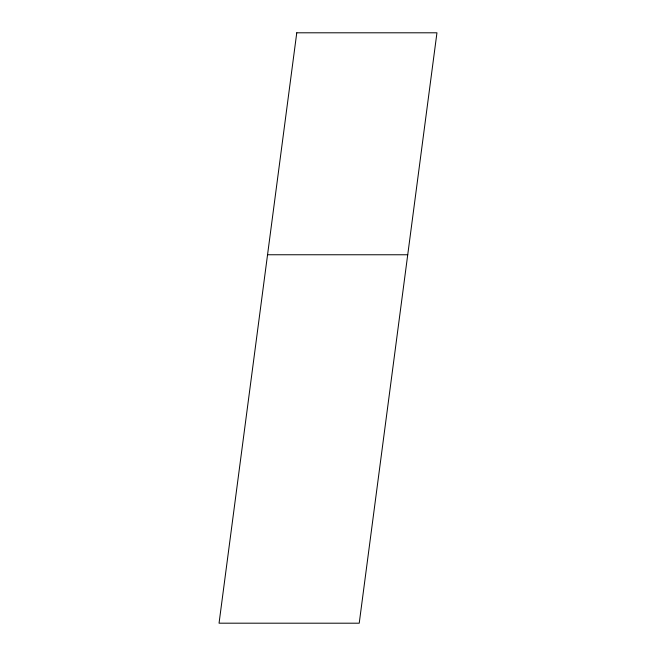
<?xml version="1.0" encoding="UTF-8"?>
<svg xmlns="http://www.w3.org/2000/svg" width="656" height="656" viewBox="0 0 656 656"><rect width="100%" height="100%" fill="white"/><g stroke="black" fill="none" stroke-linecap="round" stroke-linejoin="round"><path stroke-width="0.98" d="M267.55 254.758L407.737 254.766M296.766 32.8L219.047 623.184L359.226 623.2L436.953 32.8L296.766 32.8"/></g></svg>
